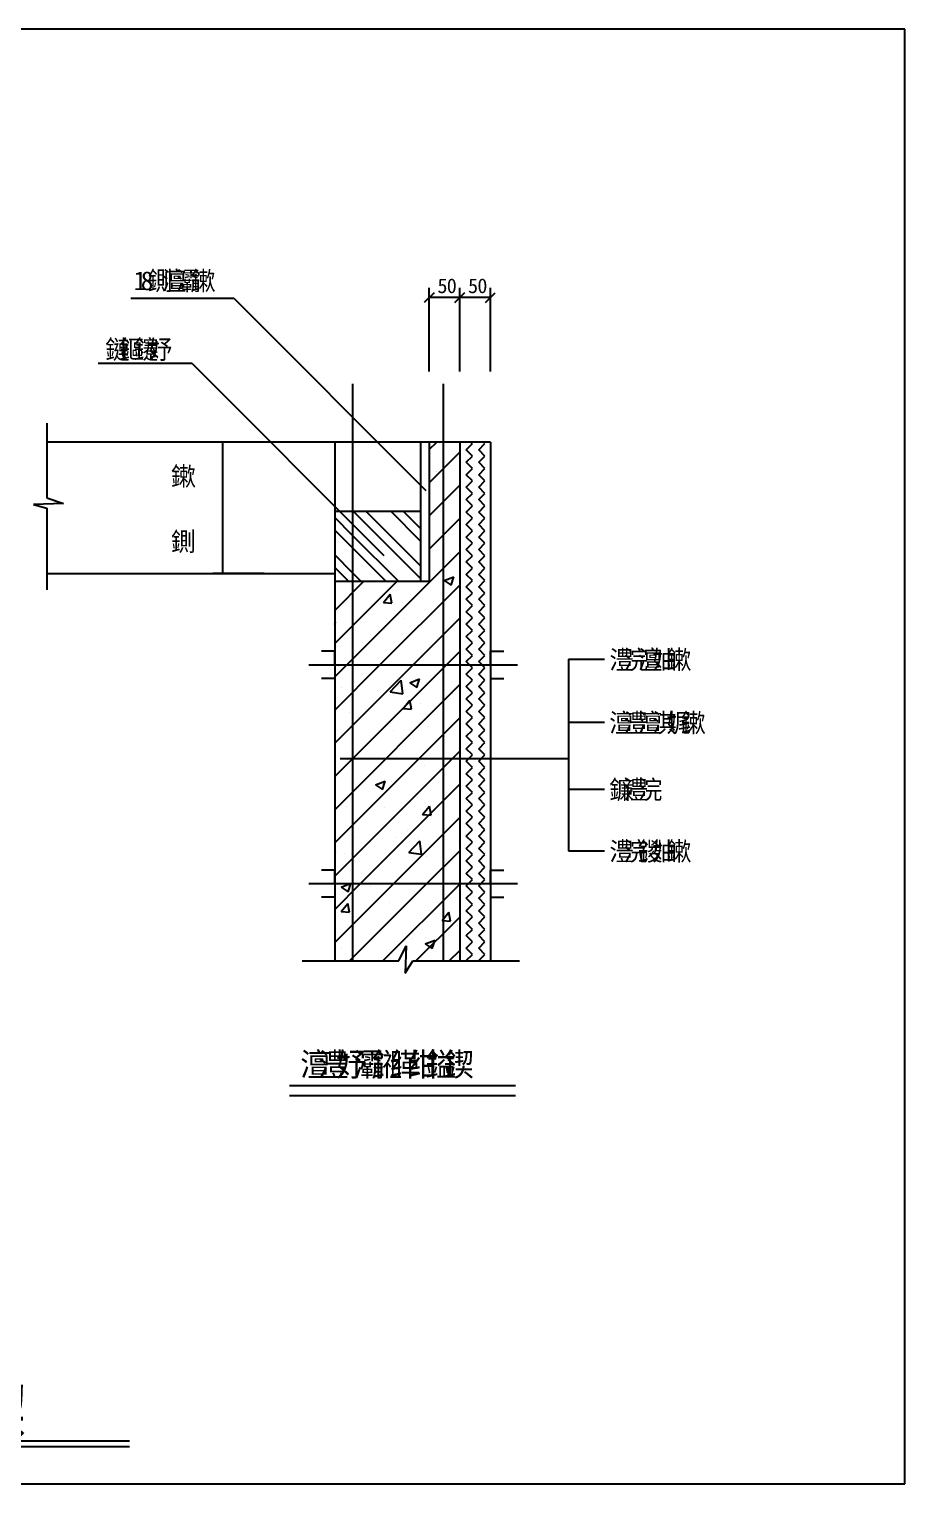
# Model space of a CAD drawing. Header units: metres. Extents: x 0 to 420, y 0 to 297.
# Drawn here: x 241.3 to 420, y 0 to 297 of the extents above; entities that cross this region are included whole.
import ezdxf

# ---------------------------------------------------------------- set-up
doc = ezdxf.new("R2010")
doc.units = ezdxf.units.M

msp = doc.modelspace()

# ---------------------------------------------------------------- linework, layer by layer
for p, q in [((420, 297), (0, 297)), ((420, 0), (420, 297)), ((322.91, 227.1), (322.91, 244.19)), ((329.16, 227.1), (329.16, 244.19)), ((329.16, 227.1), (329.16, 244.19)), ((335.41, 227.1), (335.41, 244.19)), ((283.15, 242.02), (262.02, 242.02)), ((283.15, 242.02), (322.22, 202.82)), ((323.91, 243.19), (321.91, 241.19)), ((329.16, 242.19), (322.91, 242.19)), ((330.16, 243.19), (328.16, 241.19)), ((328.16, 241.19), (330.16, 243.19)), ((335.41, 242.19), (329.16, 242.19)), ((334.41, 241.19), (336.41, 243.19)), ((274.57, 228.72), (255.36, 228.72)), ((274.57, 228.72), (313.64, 189.52)), ((307.36, 106.76), (307.36, 224.55)), ((325.83, 106.76), (325.83, 224.55)), ((244.91, 216.58), (244.91, 201.28)), ((322.91, 212.7), (244.91, 212.7)), ((289.23, 212.7), (278.75, 212.7)), ((280.75, 212.7), (280.75, 185.83)), ((303.64, 212.7), (303.64, 106.76)), ((321.14, 212.7), (321.14, 184.28)), ((322.91, 212.7), (322.91, 184.28)), ((335.41, 212.7), (322.91, 212.7)), ((322.91, 211.17), (324.45, 212.7)), ((329.16, 212.7), (329.16, 106.76)), ((329.22, 212.39), (329.16, 212.44)), ((329.16, 212.33), (329.22, 212.39)), ((330.49, 211.12), (331.76, 212.39)), ((331.76, 209.84), (330.49, 211.12)), ((331.76, 212.39), (331.44, 212.7)), ((333.03, 211.12), (334.3, 212.39)), ((334.3, 209.84), (333.03, 211.12)), ((334.3, 212.39), (333.99, 212.7)), ((335.41, 212.7), (335.41, 106.76)), ((322.91, 204.39), (329.16, 210.64)), ((329.22, 209.84), (329.16, 209.9)), ((329.16, 209.79), (329.22, 209.84)), ((330.49, 208.57), (331.76, 209.84)), ((331.76, 207.3), (330.49, 208.57)), ((333.03, 208.57), (334.3, 209.84)), ((334.3, 207.3), (333.03, 208.57)), ((322.99, 207.16), (322.99, 207.16)), ((324.38, 206.64), (324.38, 206.64)), ((329.22, 207.3), (329.16, 207.35)), ((329.16, 207.25), (329.22, 207.3)), ((330.49, 206.03), (331.76, 207.3)), ((331.76, 204.76), (330.49, 206.03)), ((333.03, 206.03), (334.3, 207.3)), ((334.3, 204.76), (333.03, 206.03)), ((322.91, 197.61), (329.16, 203.86)), ((329.22, 204.76), (329.16, 204.81)), ((329.16, 204.7), (329.22, 204.76)), ((329.22, 202.21), (329.16, 202.27)), ((329.16, 202.16), (329.22, 202.21)), ((330.49, 203.49), (331.76, 204.76)), ((331.76, 202.21), (330.49, 203.49)), ((330.49, 200.94), (331.76, 202.21)), ((333.03, 203.49), (334.3, 204.76)), ((334.3, 202.21), (333.03, 203.49)), ((333.03, 200.94), (334.3, 202.21)), ((248.31, 200.13), (242.16, 199.96)), ((242.16, 199.96), (244.91, 199.18)), ((244.91, 201.28), (248.31, 200.13)), ((244.91, 199.18), (244.91, 182.53)), ((329.22, 199.67), (329.16, 199.72)), ((329.16, 199.62), (329.22, 199.67)), ((331.76, 199.67), (330.49, 200.94)), ((330.49, 198.4), (331.76, 199.67)), ((334.3, 199.67), (333.03, 200.94)), ((333.03, 198.4), (334.3, 199.67)), ((303.64, 198.56), (321.14, 198.56)), ((307.36, 193.56), (303.64, 197.27)), ((321.14, 184.86), (307.44, 198.56)), ((321.14, 187.4), (309.99, 198.56)), ((321.14, 192.49), (315.07, 198.56)), ((321.14, 195.03), (317.62, 198.56)), ((322.91, 190.83), (329.16, 197.08)), ((327.71, 196.72), (327.71, 196.72)), ((329.22, 197.13), (329.16, 197.18)), ((329.16, 197.08), (329.22, 197.13)), ((331.76, 197.13), (330.49, 198.4)), ((330.49, 195.86), (331.76, 197.13)), ((334.3, 197.13), (333.03, 198.4)), ((333.03, 195.86), (334.3, 197.13)), ((307.36, 191.01), (303.64, 194.73)), ((316.63, 184.28), (307.36, 193.56)), ((329.22, 194.58), (329.16, 194.64)), ((329.16, 194.53), (329.22, 194.58)), ((331.76, 194.58), (330.49, 195.86)), ((330.49, 193.31), (331.76, 194.58)), ((331.76, 192.04), (330.49, 193.31)), ((334.3, 194.58), (333.03, 195.86)), ((333.03, 193.31), (334.3, 194.58)), ((334.3, 192.04), (333.03, 193.31)), ((306.09, 167.21), (329.16, 190.29)), ((314.09, 184.28), (307.36, 191.01)), ((323.61, 191.27), (323.61, 191.27)), ((329.22, 192.04), (329.16, 192.09)), ((329.16, 191.99), (329.22, 192.04)), ((330.49, 190.77), (331.76, 192.04)), ((331.76, 189.5), (330.49, 190.77)), ((333.03, 190.77), (334.3, 192.04)), ((334.3, 189.5), (333.03, 190.77)), ((307.36, 185.93), (303.64, 189.64)), ((329.22, 189.5), (329.16, 189.55)), ((329.16, 189.45), (329.22, 189.5)), ((330.49, 188.23), (331.76, 189.5)), ((331.76, 186.95), (330.49, 188.23)), ((333.03, 188.23), (334.3, 189.5)), ((334.3, 186.95), (333.03, 188.23)), ((244.91, 185.83), (303.64, 185.83)), ((289.23, 185.83), (278.75, 185.83)), ((306.46, 184.28), (303.64, 187.1)), ((303.64, 184.28), (322.91, 184.28)), ((303.64, 178.33), (309.59, 184.28)), ((303.64, 171.55), (316.37, 184.28)), ((309, 184.28), (307.36, 185.93)), ((325.95, 184.43), (327.97, 185.2)), ((325.95, 184.43), (327.39, 183.46)), ((327.39, 183.46), (327.97, 185.2)), ((329.22, 186.95), (329.16, 187.01)), ((329.16, 186.9), (329.22, 186.95)), ((329.22, 184.41), (329.16, 184.46)), ((329.16, 184.36), (329.22, 184.41)), ((330.49, 185.68), (331.76, 186.95)), ((331.76, 184.41), (330.49, 185.68)), ((330.49, 183.14), (331.76, 184.41)), ((333.03, 185.68), (334.3, 186.95)), ((334.3, 184.41), (333.03, 185.68)), ((333.03, 183.14), (334.3, 184.41)), ((309.24, 183.94), (309.24, 183.94)), ((312.87, 167.21), (329.16, 183.51)), ((313.6, 179.96), (314.98, 181.62)), ((315.32, 179.81), (314.98, 181.62)), ((329.22, 181.87), (329.16, 181.92)), ((329.16, 181.82), (329.22, 181.87)), ((331.76, 181.87), (330.49, 183.14)), ((330.49, 180.6), (331.76, 181.87)), ((334.3, 181.87), (333.03, 183.14)), ((333.03, 180.6), (334.3, 181.87)), ((313.6, 179.96), (315.32, 179.81)), ((321.94, 178.42), (321.94, 178.42)), ((329.22, 179.32), (329.16, 179.38)), ((329.16, 179.27), (329.22, 179.32)), ((331.76, 179.32), (330.49, 180.6)), ((330.49, 178.05), (331.76, 179.32)), ((334.3, 179.32), (333.03, 180.6)), ((333.03, 178.05), (334.3, 179.32)), ((303.64, 175.86), (303.79, 175.92)), ((303.64, 175.46), (303.79, 175.92)), ((307.4, 176.58), (307.4, 176.58)), ((317.88, 176.64), (317.88, 176.64)), ((319.65, 167.21), (329.16, 176.73)), ((329.22, 176.78), (329.16, 176.83)), ((329.16, 176.73), (329.22, 176.78)), ((331.76, 176.78), (330.49, 178.05)), ((330.49, 175.51), (331.76, 176.78)), ((331.76, 174.24), (330.49, 175.51)), ((334.3, 176.78), (333.03, 178.05)), ((333.03, 175.51), (334.3, 176.78)), ((334.3, 174.24), (333.03, 175.51)), ((312.57, 174.03), (312.57, 174.03)), ((313.88, 174.47), (313.88, 174.47)), ((329.22, 174.24), (329.16, 174.29)), ((329.16, 174.19), (329.22, 174.24)), ((330.49, 172.97), (331.76, 174.24)), ((331.76, 171.7), (330.49, 172.97)), ((333.03, 172.97), (334.3, 174.24)), ((334.3, 171.7), (333.03, 172.97)), ((303.64, 169.99), (300.92, 169.99)), ((303.64, 167.21), (303.64, 169.99)), ((326.43, 167.21), (329.16, 169.95)), ((329.22, 171.7), (329.16, 171.75)), ((329.16, 171.64), (329.22, 171.7)), ((330.49, 170.42), (331.76, 171.7)), ((331.76, 169.15), (330.49, 170.42)), ((333.03, 170.42), (334.3, 171.7)), ((334.3, 169.15), (333.03, 170.42)), ((335.41, 167.21), (335.41, 169.99)), ((335.41, 169.99), (338.13, 169.99)), ((298.37, 167.21), (340.96, 167.21)), ((303.64, 167.21), (303.64, 164.44)), ((303.64, 164.77), (306.09, 167.21)), ((303.64, 157.99), (312.87, 167.21)), ((303.64, 151.2), (319.65, 167.21)), ((303.64, 144.42), (326.43, 167.21)), ((307.05, 167), (307.05, 167)), ((320.77, 168.15), (320.77, 168.15)), ((321.59, 168.84), (321.59, 168.84)), ((329.22, 169.15), (329.16, 169.2)), ((329.16, 169.1), (329.22, 169.15)), ((329.22, 166.61), (329.16, 166.66)), ((329.16, 166.56), (329.22, 166.61)), ((330.49, 167.88), (331.76, 169.15)), ((331.76, 166.61), (330.49, 167.88)), ((330.49, 165.34), (331.76, 166.61)), ((333.03, 167.88), (334.3, 169.15)), ((334.3, 166.61), (333.03, 167.88)), ((333.03, 165.34), (334.3, 166.61)), ((335.41, 167.21), (335.41, 164.44)), ((351.32, 168.4), (351.32, 129.27)), ((351.32, 168.4), (358.71, 168.4)), ((303.64, 164.44), (300.92, 164.44)), ((303.99, 165.27), (303.99, 165.27)), ((314.96, 161.72), (317.2, 164.06)), ((317.52, 161.32), (317.2, 164.06)), ((318.95, 163.56), (320.97, 164.33)), ((318.95, 163.56), (320.38, 162.6)), ((320.38, 162.59), (320.97, 164.33)), ((323.17, 165.07), (323.17, 165.07)), ((329.22, 164.07), (329.16, 164.12)), ((329.16, 164.01), (329.22, 164.07)), ((331.76, 164.07), (330.49, 165.34)), ((330.49, 162.79), (331.76, 164.07)), ((334.3, 164.07), (333.03, 165.34)), ((333.03, 162.79), (334.3, 164.07)), ((335.41, 164.44), (338.13, 164.44)), ((303.64, 137.64), (329.16, 163.17)), ((305, 162.68), (305, 162.68)), ((312.28, 161.94), (312.28, 161.94)), ((314.96, 161.72), (317.52, 161.32)), ((327.64, 161.29), (327.64, 161.29)), ((329.22, 161.52), (329.16, 161.57)), ((329.16, 161.47), (329.22, 161.52)), ((331.76, 161.52), (330.49, 162.79)), ((330.49, 160.25), (331.76, 161.52)), ((334.3, 161.52), (333.03, 162.79)), ((333.03, 160.25), (334.3, 161.52)), ((306.7, 157.42), (306.7, 157.42)), ((317.59, 158.32), (318.98, 159.97)), ((317.59, 158.32), (319.31, 158.17)), ((318.35, 158.07), (318.35, 158.07)), ((319.31, 158.17), (318.98, 159.97)), ((321.24, 159.26), (321.24, 159.26)), ((329.22, 158.98), (329.16, 159.03)), ((329.16, 158.93), (329.22, 158.98)), ((331.76, 158.98), (330.49, 160.25)), ((330.49, 157.71), (331.76, 158.98)), ((331.76, 156.44), (330.49, 157.71)), ((334.3, 158.98), (333.03, 160.25)), ((333.03, 157.71), (334.3, 158.98)), ((334.3, 156.44), (333.03, 157.71)), ((303.64, 130.86), (329.16, 156.38)), ((314.98, 155.2), (314.98, 155.2)), ((322.81, 154.67), (322.81, 154.67)), ((329.22, 156.44), (329.16, 156.49)), ((329.16, 156.38), (329.22, 156.44)), ((330.49, 155.16), (331.76, 156.44)), ((331.76, 153.89), (330.49, 155.16)), ((333.03, 155.16), (334.3, 156.44)), ((334.3, 153.89), (333.03, 155.16)), ((351.32, 155.48), (358.71, 155.48)), ((315.61, 153.72), (315.61, 153.72)), ((329.22, 153.89), (329.16, 153.94)), ((329.16, 153.84), (329.22, 153.89)), ((330.49, 152.62), (331.76, 153.89)), ((331.76, 151.35), (330.49, 152.62)), ((333.03, 152.62), (334.3, 153.89)), ((334.3, 151.35), (333.03, 152.62)), ((303.64, 124.08), (329.16, 149.6)), ((320.89, 149.69), (320.89, 149.69)), ((329.22, 151.35), (329.16, 151.4)), ((329.16, 151.3), (329.22, 151.35)), ((329.22, 148.81), (329.16, 148.86)), ((329.16, 148.75), (329.22, 148.81)), ((330.49, 150.08), (331.76, 151.35)), ((331.76, 148.81), (330.49, 150.08)), ((330.49, 147.53), (331.76, 148.81)), ((333.03, 150.08), (334.3, 151.35)), ((334.3, 148.81), (333.03, 150.08)), ((333.03, 147.53), (334.3, 148.81)), ((304.77, 148.09), (351.32, 148.09)), ((306.35, 147.84), (306.35, 147.84)), ((306.55, 147.31), (306.55, 147.31)), ((321.91, 146.66), (321.91, 146.66)), ((329.22, 146.26), (329.16, 146.32)), ((329.16, 146.21), (329.22, 146.26)), ((331.76, 146.26), (330.49, 147.53)), ((330.49, 144.99), (331.76, 146.26)), ((334.3, 146.26), (333.03, 147.53)), ((333.03, 144.99), (334.3, 146.26)), ((308.89, 122.55), (329.16, 142.82)), ((311.95, 142.7), (313.97, 143.47)), ((311.95, 142.7), (313.38, 141.73)), ((313.38, 141.73), (313.97, 143.47)), ((315.24, 143.32), (315.24, 143.32)), ((326.14, 144.75), (326.14, 144.75)), ((329.22, 143.72), (329.16, 143.77)), ((329.16, 143.67), (329.22, 143.72)), ((331.76, 143.72), (330.49, 144.99)), ((330.49, 142.45), (331.76, 143.72)), ((334.3, 143.72), (333.03, 144.99)), ((333.03, 142.45), (334.3, 143.72)), ((308.04, 142.37), (308.04, 142.37)), ((320.54, 140.11), (320.54, 140.11)), ((329.22, 141.18), (329.16, 141.23)), ((329.16, 141.12), (329.22, 141.18)), ((331.76, 141.18), (330.49, 142.45)), ((330.49, 139.9), (331.76, 141.18)), ((331.76, 138.63), (330.49, 139.9)), ((334.3, 141.18), (333.03, 142.45)), ((333.03, 139.9), (334.3, 141.18)), ((334.3, 138.63), (333.03, 139.9)), ((351.32, 141.82), (358.71, 141.82)), ((306, 138.27), (306, 138.27)), ((313.79, 138.03), (313.79, 138.03)), ((321.58, 136.68), (322.97, 138.33)), ((321.58, 136.68), (323.3, 136.53)), ((323.3, 136.53), (322.97, 138.33)), ((329.22, 138.63), (329.16, 138.69)), ((329.16, 138.58), (329.22, 138.63)), ((330.49, 137.36), (331.76, 138.63)), ((331.76, 136.09), (330.49, 137.36)), ((333.03, 137.36), (334.3, 138.63)), ((334.3, 136.09), (333.03, 137.36)), ((315.68, 122.55), (329.16, 136.04)), ((329.22, 136.09), (329.16, 136.14)), ((329.16, 136.04), (329.22, 136.09)), ((330.49, 134.82), (331.76, 136.09)), ((331.76, 133.55), (330.49, 134.82)), ((333.03, 134.82), (334.3, 136.09)), ((334.3, 133.55), (333.03, 134.82)), ((307.67, 131.97), (307.67, 131.97)), ((316.31, 131.96), (316.31, 131.96)), ((318.57, 133.41), (318.57, 133.41)), ((318.77, 128.93), (321.01, 131.27)), ((320.69, 131.71), (320.69, 131.71)), ((321.33, 128.53), (321.01, 131.26)), ((329.13, 131.11), (329.16, 131.12)), ((329.13, 131.11), (329.16, 131.09)), ((329.22, 133.55), (329.16, 133.6)), ((329.16, 133.49), (329.22, 133.55)), ((329.22, 131), (329.16, 131.06)), ((329.16, 130.95), (329.22, 131)), ((330.49, 132.27), (331.76, 133.55)), ((331.76, 131), (330.49, 132.27)), ((330.49, 129.73), (331.76, 131)), ((333.03, 132.27), (334.3, 133.55)), ((334.3, 131), (333.03, 132.27)), ((333.03, 129.73), (334.3, 131)), ((303.91, 128.83), (303.91, 128.83)), ((305.65, 128.69), (305.65, 128.69)), ((307.02, 128.74), (307.02, 128.74)), ((318.77, 128.93), (321.33, 128.53)), ((320.19, 130.53), (320.19, 130.53)), ((322.38, 128.09), (322.38, 128.09)), ((322.46, 122.55), (329.16, 129.26)), ((329.22, 128.46), (329.16, 128.51)), ((329.16, 128.41), (329.22, 128.46)), ((331.76, 128.46), (330.49, 129.73)), ((330.49, 127.19), (331.76, 128.46)), ((334.3, 128.46), (333.03, 129.73)), ((333.03, 127.19), (334.3, 128.46)), ((351.32, 129.27), (358.71, 129.27)), ((303.64, 125.32), (300.92, 125.32)), ((303.64, 122.55), (303.64, 125.32)), ((329.22, 125.92), (329.16, 125.97)), ((329.16, 125.86), (329.22, 125.92)), ((331.76, 125.92), (330.49, 127.19)), ((330.49, 124.64), (331.76, 125.92)), ((334.3, 125.92), (333.03, 127.19)), ((333.03, 124.64), (334.3, 125.92)), ((335.41, 122.55), (335.41, 125.32)), ((335.41, 125.32), (338.13, 125.32)), ((298.37, 122.55), (340.96, 122.55)), ((303.64, 122.55), (303.64, 119.77)), ((303.64, 117.29), (308.89, 122.55)), ((303.64, 110.51), (315.68, 122.55)), ((304.95, 121.83), (306.82, 122.55)), ((304.95, 121.83), (306.38, 120.86)), ((306.38, 120.86), (306.95, 122.55)), ((306.67, 106.76), (322.46, 122.55)), ((306.82, 122.55), (306.97, 122.6)), ((306.95, 122.55), (306.97, 122.6)), ((311, 122.06), (311, 122.06)), ((313.45, 106.76), (329.16, 122.47)), ((329.22, 123.37), (329.16, 123.43)), ((329.16, 123.32), (329.22, 123.37)), ((331.76, 123.37), (330.49, 124.64)), ((330.49, 122.1), (331.76, 123.37)), ((331.76, 120.83), (330.49, 122.1)), ((334.3, 123.37), (333.03, 124.64)), ((333.03, 122.1), (334.3, 123.37)), ((334.3, 120.83), (333.03, 122.1)), ((335.41, 122.55), (335.41, 119.77)), ((303.64, 119.77), (300.92, 119.77)), ((305.3, 119.11), (305.3, 119.11)), ((319.84, 120.95), (319.84, 120.95)), ((329.22, 120.83), (329.16, 120.88)), ((329.16, 120.78), (329.22, 120.83)), ((330.49, 119.56), (331.76, 120.83)), ((331.76, 118.29), (330.49, 119.56)), ((333.03, 119.56), (334.3, 120.83)), ((334.3, 118.29), (333.03, 119.56)), ((335.41, 119.77), (338.13, 119.77)), ((304.94, 116.84), (306.32, 118.49)), ((304.94, 116.84), (306.66, 116.69)), ((306.66, 116.69), (306.32, 118.49)), ((310.59, 117.33), (310.59, 117.33)), ((314.89, 118.76), (314.89, 118.76)), ((325.57, 115.03), (326.96, 116.69)), ((325.95, 116.68), (325.95, 116.68)), ((327.29, 114.88), (326.96, 116.69)), ((329.22, 118.29), (329.16, 118.34)), ((329.16, 118.23), (329.22, 118.29)), ((330.49, 117.02), (331.76, 118.29)), ((331.76, 115.74), (330.49, 117.02)), ((333.03, 117.02), (334.3, 118.29)), ((334.3, 115.74), (333.03, 117.02)), ((320.23, 106.76), (329.16, 115.69)), ((321.6, 113.1), (321.6, 113.1)), ((325.57, 115.03), (327.29, 114.88)), ((328.8, 114.05), (328.8, 114.05)), ((329.22, 115.74), (329.16, 115.8)), ((329.16, 115.69), (329.22, 115.74)), ((329.22, 113.2), (329.16, 113.25)), ((329.16, 113.15), (329.22, 113.2)), ((330.49, 114.47), (331.76, 115.74)), ((331.76, 113.2), (330.49, 114.47)), ((330.49, 111.93), (331.76, 113.2)), ((333.03, 114.47), (334.3, 115.74)), ((334.3, 113.2), (333.03, 114.47)), ((333.03, 111.93), (334.3, 113.2)), ((319.49, 111.37), (319.49, 111.37)), ((322.13, 110.25), (324.14, 111.02)), ((322.13, 110.25), (323.56, 109.28)), ((323.56, 109.28), (324.14, 111.02)), ((329.22, 110.66), (329.16, 110.71)), ((329.16, 110.6), (329.22, 110.66)), ((331.76, 110.66), (330.49, 111.93)), ((330.49, 109.39), (331.76, 110.66)), ((334.3, 110.66), (333.03, 111.93)), ((333.03, 109.39), (334.3, 110.66)), ((304.95, 109.53), (304.95, 109.53)), ((316.74, 106.76), (318.24, 109.84)), ((318.24, 109.84), (318.04, 104.27)), ((327.02, 106.76), (329.16, 108.91)), ((329.22, 108.11), (329.16, 108.17)), ((329.16, 108.06), (329.22, 108.11)), ((331.76, 108.11), (330.49, 109.39)), ((330.49, 106.84), (331.76, 108.11)), ((334.3, 108.11), (333.03, 109.39)), ((333.03, 106.84), (334.3, 108.11)), ((297.01, 106.76), (316.74, 106.76)), ((318.04, 104.27), (319.56, 106.76)), ((318.05, 104.58), (318.5, 105.03)), ((319.56, 106.76), (341.35, 106.76)), ((330.57, 106.76), (330.49, 106.84)), ((333.11, 106.76), (333.03, 106.84)), ((294.41, 81.31), (340.51, 81.31)), ((294.41, 79.31), (340.51, 79.31)), ((154.04, 8.78), (261.75, 8.78)), ((154.04, 7.62), (261.75, 7.62)), ((0, 0), (420, 0))]:
    msp.add_line(p, q)

# ---------------------------------------------------------------- texts
for s, height, p in [('1', 3.84, (262.59, 243.71)), ('8', 3.84, (264.05, 243.71)), ('鍘', 3.84, (265.51, 243.71)), ('澶', 3.84, (268.42, 243.71)), ('灞', 3.84, (271.34, 243.71)), ('鏉', 3.84, (274.26, 243.71)), ('5', 3, (324.61, 243.1)), ('0', 3, (326.51, 243.1)), ('5', 3, (330.86, 243.1)), ('0', 3, (332.76, 243.1)), ('鏈', 3.84, (256.81, 229.67)), ('鏂', 3.84, (259.72, 229.67)), ('鑳', 3.84, (262.64, 229.67)), ('妤', 3.84, (265.56, 229.67)), ('鏉', 3.84, (270.25, 203.78)), ('鍘', 3.84, (270.25, 190.46)), ('澧', 3.84, (359.69, 166.35)), ('浣', 3.84, (362.6, 166.35)), ('澶', 3.84, (365.52, 166.35)), ('妯', 3.84, (368.44, 166.35)), ('鏉', 3.84, (371.36, 166.35)), ('澶', 3.84, (359.69, 153.46)), ('澧', 3.84, (362.6, 153.46)), ('澶', 3.84, (365.52, 153.46)), ('淇', 3.84, (368.44, 153.46)), ('娓', 3.84, (371.36, 153.46)), ('鏉', 3.84, (374.28, 153.46)), ('鐮', 3.84, (359.69, 139.82)), ('澧', 3.84, (362.6, 139.82)), ('浣', 3.84, (365.52, 139.82)), ('澧', 3.84, (359.69, 127.23)), ('浣', 3.84, (362.6, 127.23)), ('鍐', 3.84, (365.52, 127.23)), ('妯', 3.84, (368.44, 127.23)), ('鏉', 3.84, (371.36, 127.23)), ('澶', 4.8, (296.62, 83.23)), ('澧', 4.8, (300.26, 83.23)), ('妤', 4.8, (303.91, 83.23)), ('灞', 4.8, (307.56, 83.23)), ('鎺', 4.8, (311.21, 83.23)), ('缂', 4.8, (314.86, 83.23)), ('绀', 4.8, (318.51, 83.23)), ('鎰', 4.8, (322.16, 83.23)), ('鍥', 4.8, (325.81, 83.23)), ('鍥', 8.85, (229.21, 10.69))]:
    msp.add_text(s, height=height).set_placement(p)

doc.saveas('drawing.dxf')
